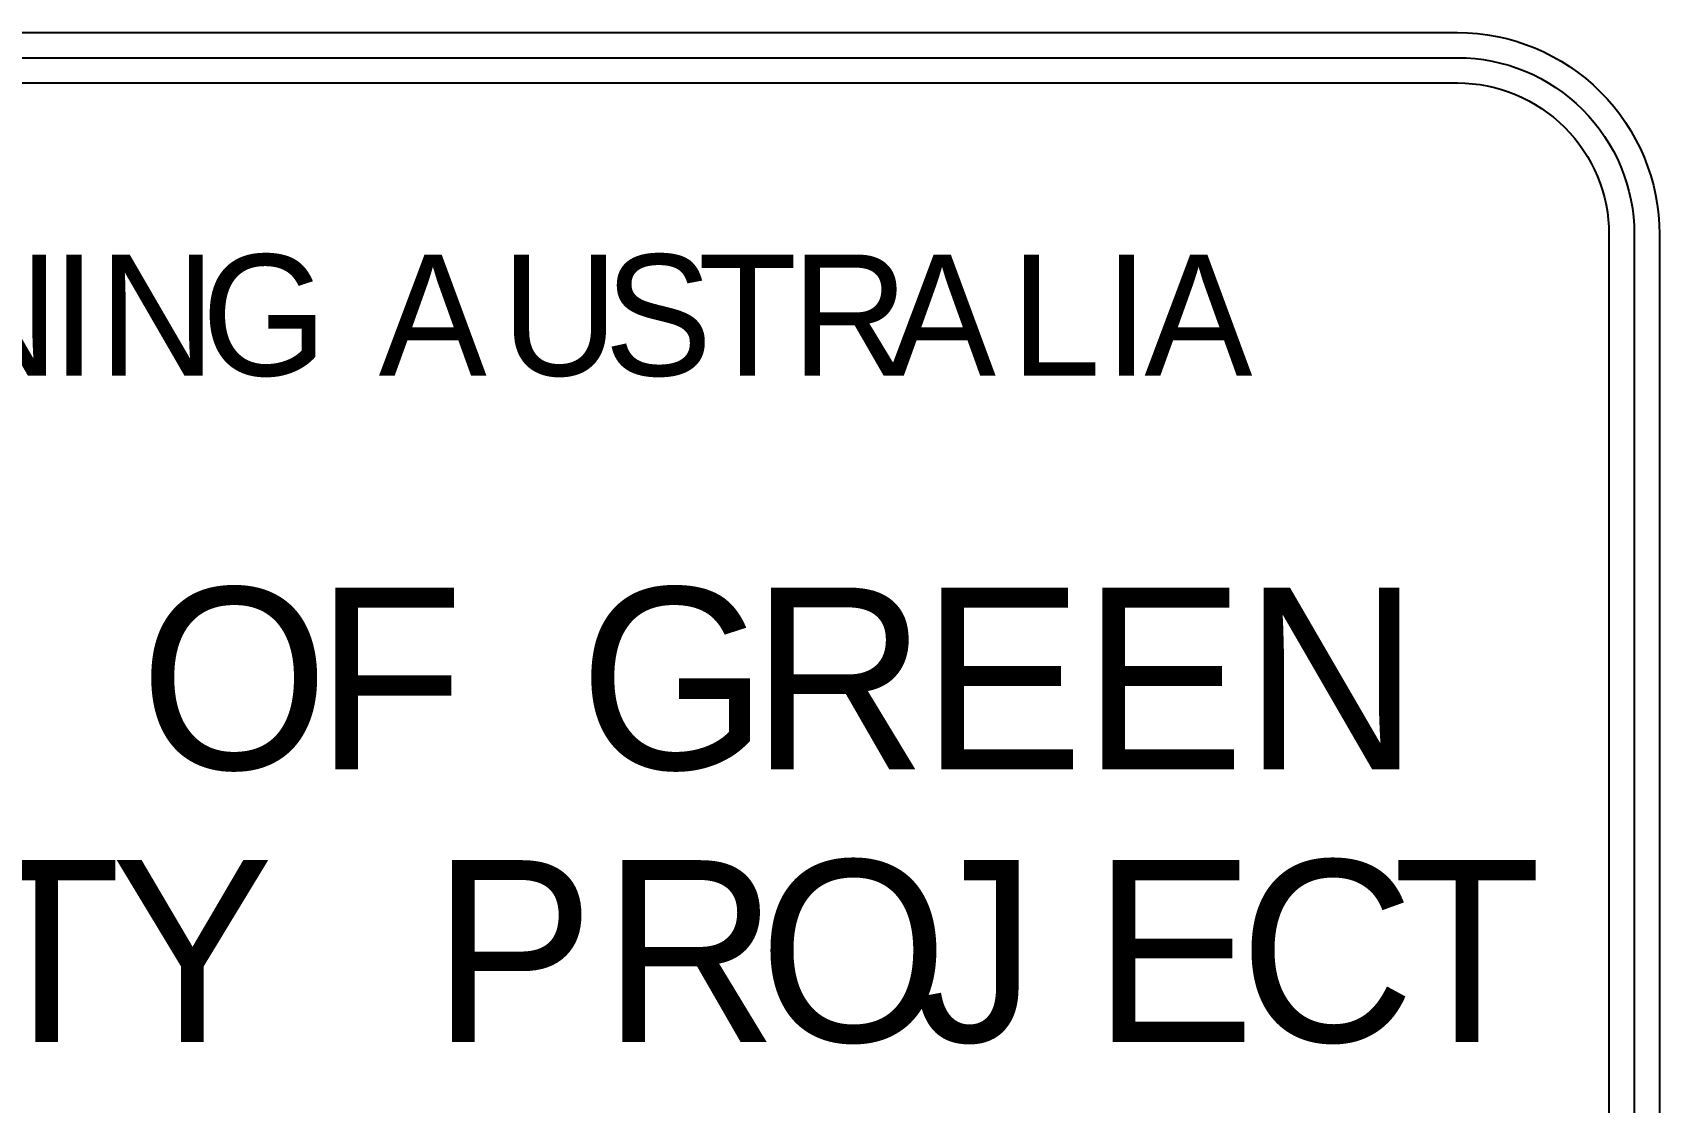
# Model space of a CAD drawing. Extents: x 85 to 285, y 126 to 270.
# Drawn here: x 177.7 to 285.2, y 198.9 to 269.6 of the extents above; entities that cross this region are included whole.
import ezdxf

# ---------------------------------------------------------------- set-up
doc = ezdxf.new("R2010")
doc.units = 0
doc.layers.add('L35', color=3, linetype='CONTINUOUS')
doc.styles.add('DSERIES', font='Dseries.shx')

# ---------------------------------------------------------------- blocks, each defined once
blk = doc.blocks.new('BLK2')
at = {"layer": 'L35', "style": 'DSERIES'}
for s, p in [('A', (0, 0)), ('U', (8.11, 0)), ('S', (14.89, 0)), ('T', (21.08, 0)), ('R', (27.26, 0)), ('A', (33.62, 0)), ('L', (41.73, 0)), ('I', (47.89, 0)), ('A', (50.56, 0))]:
    blk.add_text(s, height=8, dxfattribs=at).set_placement(p)
blk = doc.blocks.new('BLK1')
at = {"layer": 'L35', "style": 'DSERIES'}
for s, p in [('G', (0, 0)), ('R', (6.84, 0)), ('E', (13.62, 0)), ('E', (19.97, 0)), ('N', (26.33, 0)), ('I', (33.54, 0)), ('N', (36.67, 0)), ('G', (43.45, 0))]:
    blk.add_text(s, height=8, dxfattribs=at).set_placement(p)
blk = doc.blocks.new('BLK6')
at = {"layer": 'L35', "style": 'DSERIES'}
for s, p in [('G', (0, 0)), ('R', (11.36, 0)), ('E', (22.6, 0)), ('E', (33.24, 0)), ('N', (43.89, 0))]:
    blk.add_text(s, height=12, dxfattribs=at).set_placement(p)
blk = doc.blocks.new('BLK5')
at = {"layer": 'L35', "style": 'DSERIES'}
for s, p in [('O', (0, 0)), ('F', (11.6, 0))]:
    blk.add_text(s, height=12, dxfattribs=at).set_placement(p)
blk = doc.blocks.new('BLK9')
at = {"layer": 'L35', "style": 'DSERIES'}
for s, p in [('P', (0, 0)), ('R', (11.24, 0)), ('O', (21.58, 0)), ('J', (31.89, 0)), ('E', (43.61, 0)), ('C', (53.29, 0)), ('T', (63.44, 0))]:
    blk.add_text(s, height=12, dxfattribs=at).set_placement(p)
blk = doc.blocks.new('BLK8')
at = {"layer": 'L35', "style": 'DSERIES'}
for s, p in [('C', (0, 0)), ('O', (10.41, 0)), ('M', (22, 0)), ('M', (35.52, 0)), ('U', (49.03, 0)), ('N', (61.23, 0)), ('I', (73.42, 0)), ('T', (78.28, 0)), ('Y', (87.45, 0))]:
    blk.add_text(s, height=12, dxfattribs=at).set_placement(p)

msp = doc.modelspace()

# ---------------------------------------------------------------- linework, layer by layer
at = {"layer": 'L35'}
for points in [[(85.16, 162.95), (85.16, 256.28, -0.414214), (98.5, 269.61), (271.83, 269.61, -0.414214), (285.16, 256.28), (285.16, 162.95, -0.414214), (271.83, 149.61), (98.5, 149.61, -0.414214)], [(86.83, 162.95), (86.83, 256.28, -0.414214), (98.5, 267.95), (271.83, 267.95, -0.414214), (283.5, 256.28), (283.5, 162.95, -0.414214), (271.83, 151.28), (98.5, 151.28, -0.414214)], [(88.5, 162.95), (88.5, 256.28, -0.414214), (98.5, 266.28), (271.83, 266.28, -0.414214), (281.83, 256.28), (281.83, 162.95, -0.414214), (271.83, 152.95), (98.5, 152.95, -0.414214)]]:
    msp.add_lwpolyline(points, format="xyb", close=True, dxfattribs=at)

# ---------------------------------------------------------------- block references
for name, p in [('BLK1', (145.44, 246.95)), ('BLK2', (200.59, 246.95)), ('BLK5', (184.81, 220.95)), ('BLK6', (213.82, 220.95)), ('BLK8', (95.49, 202.95)), ('BLK9', (204.12, 202.95))]:
    msp.add_blockref(name, p, dxfattribs=at)

doc.saveas('drawing.dxf')
